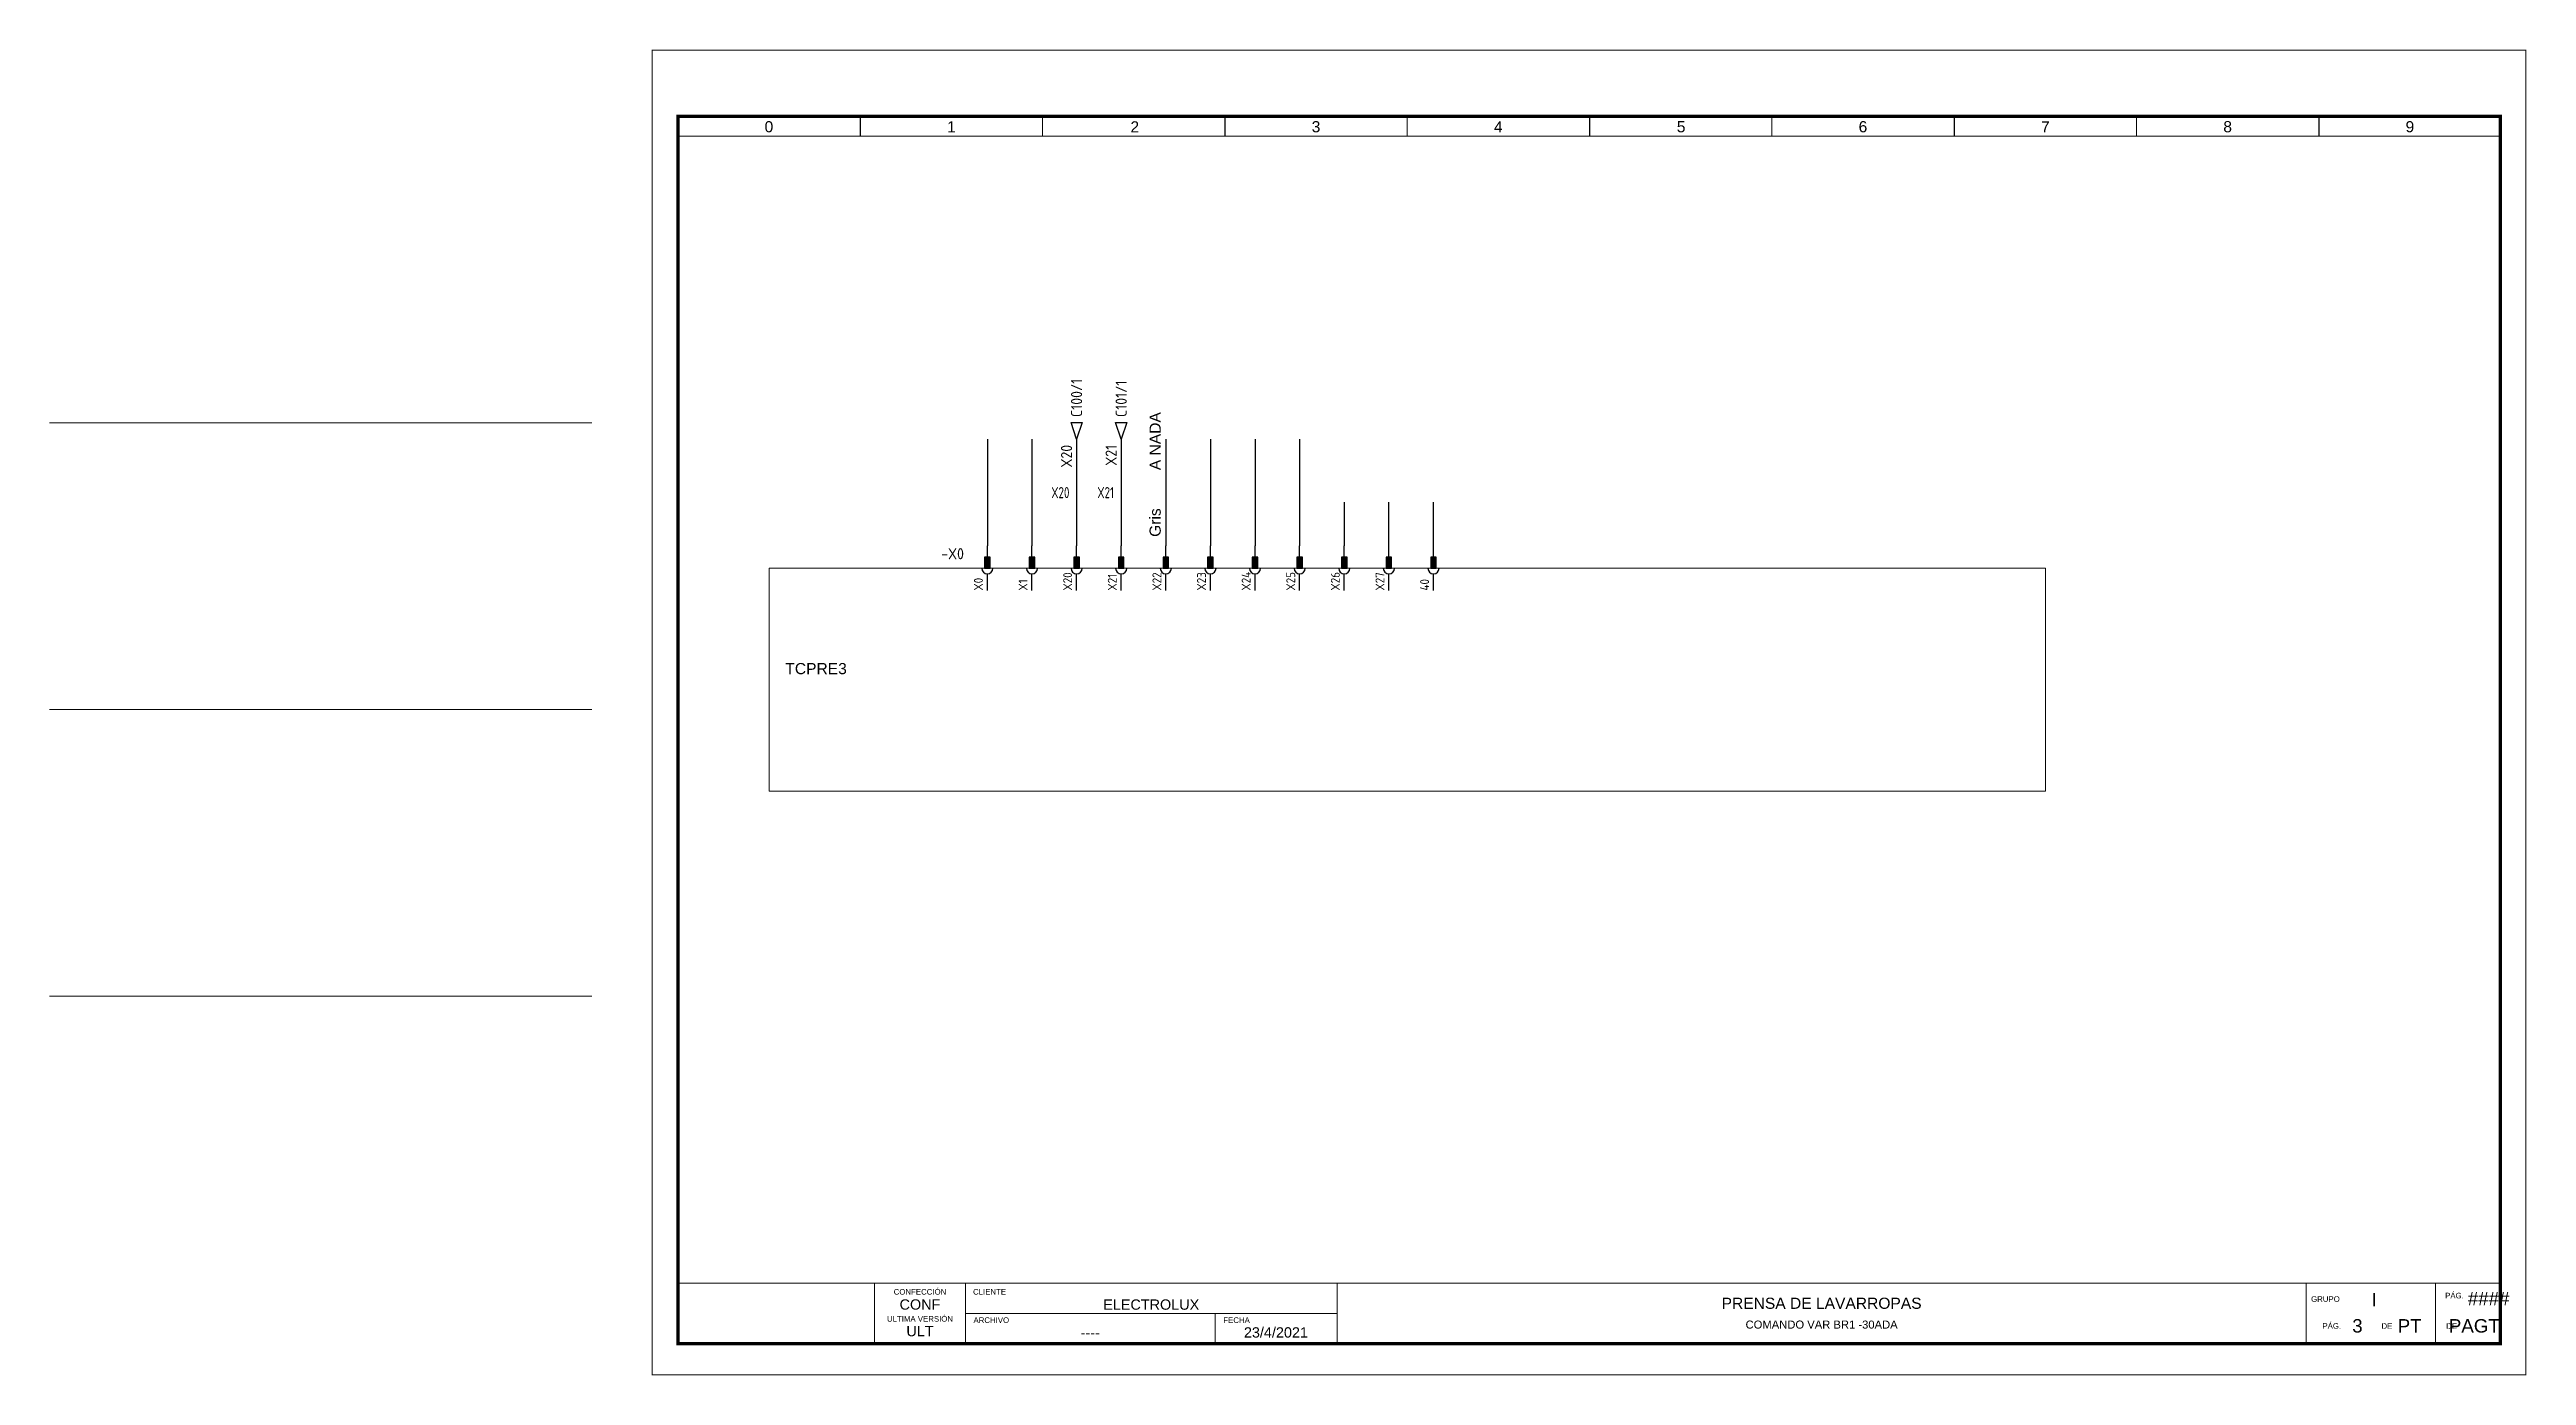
# Model space of a CAD drawing. Header units: millimetres. Extents: x -135 to 420, y 0 to 297.
import ezdxf
from ezdxf.enums import TextEntityAlignment as Align

# ---------------------------------------------------------------- set-up
doc = ezdxf.new("R2010")
doc.units = ezdxf.units.MM
for name, color, linetype in [('BLK_1', 7, 'Continuous'), ('SYMS', 7, 'Continuous'), ('TAGS', 150, 'Continuous'), ('TERMS', 123, 'Continuous'), ('WIRENO', 72, 'Continuous'), ('WIREREF_DEST', 52, 'Continuous'), ('XREF', 7, 'Continuous')]:
    doc.layers.add(name, color=color, linetype=linetype)
doc.layers.add('BLK_4', color=9, linetype='Continuous', lineweight=40)
doc.layers.add('eProC - L2', color=41, linetype='Continuous', lineweight=20)
doc.styles.get("Standard").update_dxf_attribs({"font": 'arial.ttf'})
doc.styles.add('WD_IEC', font='ISOCP2.shx', dxfattribs={"width": 0.9, "height": 4})
picture_1 = doc.add_image_def('image1.jpg', size_in_pixel=(564, 174))

# ---------------------------------------------------------------- blocks, each defined once
blk = doc.blocks.new('eproc_rotulo_010')
at = {"layer": 'eProC - L2', "color": 0, "lineweight": 5, "const_width": 0.233}
for points in [[(0.12, 297.12), (420.12, 297.12), (420.12, 0.12), (0.12, 0.12), (0.12, 297.12)], [(5.9, 20.72), (414.37, 20.7)], [(49.98, 7.12), (49.98, 20.72)], [(70.35, 7.12), (70.35, 20.72)], [(153.64, 7.04), (153.64, 20.64)], [(70.35, 13.92), (153.64, 13.92)], [(126.3, 7.12), (126.3, 13.92)]]:
    blk.add_lwpolyline(points, dxfattribs=at)
at = {"layer": 'eProC - L2', "color": 0}
blk.add_lwpolyline([(420.12, 0.12), (420.12, 297.12), (0.12, 297.12), (0.12, 0.12), (420.12, 0.12)], dxfattribs=at)
at = {"layer": 'eProC - L2', "color": 0, "lineweight": 40, "const_width": 0.75}
blk.add_lwpolyline([(5.92, 7.13), (414.37, 7.11), (414.4, 282.24), (5.95, 282.27)], close=True, dxfattribs=at)
at = {"layer": 'eProC - L2', "color": 0, "lineweight": 5, "const_width": 0.233}
for points in [[(46.8, 277.83), (5.9, 277.83), (5.9, 282.27), (46.8, 282.27)], [(87.64, 277.83), (46.75, 277.83), (46.75, 282.27), (87.64, 282.27)], [(128.54, 277.83), (87.64, 277.83), (87.64, 282.26), (128.54, 282.26)], [(169.38, 277.83), (128.49, 277.83), (128.49, 282.26), (169.38, 282.26)], [(210.28, 277.82), (169.38, 277.82), (169.38, 282.26), (210.28, 282.26)], [(251.12, 277.82), (210.23, 277.82), (210.23, 282.26), (251.12, 282.26)], [(292.02, 277.82), (251.12, 277.82), (251.12, 282.25), (292.02, 282.25)], [(332.86, 277.82), (291.97, 277.82), (291.97, 282.25), (332.86, 282.25)], [(373.76, 277.83), (332.86, 277.83), (332.86, 282.27), (373.76, 282.27)], [(414.6, 277.83), (373.71, 277.83), (373.71, 282.27), (414.6, 282.27)]]:
    blk.add_lwpolyline(points, close=True, dxfattribs=at)
at = {"layer": 'eProC - L2', "color": 0, "lineweight": 0, "const_width": 0.233}
for points in [[(370.87, 7.1), (370.87, 20.7)], [(399.87, 7.1), (399.87, 20.7)]]:
    blk.add_lwpolyline(points, dxfattribs=at)
at = {"layer": 'eProC - L2', "color": 0, "lineweight": 20, "char_height": 2.5, "attachment_point": 8}
for s, insert in [('{\\fArial|b0|i0|c0|p18;0}', (26.3, 278.65)), ('{\\fArial|b0|i0|c0|p18;1}', (67.19, 278.65)), ('{\\fArial|b0|i0|c0|p18;2}', (108.3, 278.65)), ('{\\fArial|b0|i0|c0|p18;3}', (148.93, 278.65)), ('{\\fArial|b0|i0|c0|p18;4}', (189.78, 278.65)), ('{\\fArial|b0|i0|c0|p18;5}', (230.77, 278.65)), ('{\\fArial|b0|i0|c0|p18;6}', (271.52, 278.65)), ('{\\fArial|b0|i0|c0|p18;7}', (312.41, 278.65)), ('{\\fArial|b0|i0|c0|p18;8}', (353.26, 278.65)), ('{\\fArial|b0|i0|c0|p18;9}', (394.11, 278.65))]:
    blk.add_mtext(s, dxfattribs=dict(at, insert=insert))
at = {"layer": 'eProC - L2', "color": 0, "char_height": 1.2552}
for s, insert, attachment_point in [('{\\fArial|b0|i0|c0|p18;CONFECCIÓN }', (60.16, 18.11), 8), ('{\\fArial|b0|i0|c0|p18;CLIENTE}', (72.05, 18.11), 7), ('{\\fArial|b0|i0|c0|p18;GRUPO}', (371.96, 16.49), 7), ('{\\fArial|b0|i0|c0|p18;PÁG.}', (402.01, 17.26), 7), ('{\\fArial|b0|i0|c0|p18;ULTIMA VERSIÓN}', (60.16, 12.05), 8), ('{\\fArial|b0|i0|c0|p18;ARCHIVO}', (72.15, 11.76), 7), ('{\\fArial|b0|i0|c0|p18;FECHA}', (128.15, 11.76), 7), ('{\\fArial|b0|i0|c0|p18;PÁG.}', (374.51, 10.46), 7), ('{\\fArial|b0|i0|c0|p18;DE}', (387.74, 10.46), 7), ('{\\fArial|b0|i0|c0|p18;DE}', (402.24, 10.46), 7)]:
    blk.add_mtext(s, dxfattribs=dict(at, insert=insert, attachment_point=attachment_point))
at = {"layer": 'eProC - L2', "color": 0}
for tag, height, p in [('CONF', 2.31, (60.16, 14.76)), ('CLIENTE', 2.31, (111.99, 14.74)), ('DESC_1', 2.5, (262.25, 14.94)), ('DESC__2', 1.8, (262.25, 10.51)), ('ULT', 2.31, (60.16, 8.79)), ('ARCH', 2.31, (98.32, 8.46)), ('FECHA', 2.31, (139.94, 8.5))]:
    blk.add_attdef(tag, text='', height=height, dxfattribs=at).set_placement(p, align=Align.CENTER)
for tag, p in [('GR', (386.11, 17)), ('PGRAL', (411.76, 17.25)), ('PG', (382.35, 11.13)), ('PT', (394.05, 11.13)), ('PAGT', (408.55, 11.13))]:
    blk.add_attdef(tag, text='', height=3, dxfattribs=at).set_placement(p, align=Align.MIDDLE_CENTER)
at = {"layer": 'eProC - L2', "color": 0, "flags": 9}
blk.add_attdef('WD_TB', (0.12, 0.12), '', height=2.5, dxfattribs=at)
at = {"layer": 'eProC - L2', "color": 0}
image = blk.add_image(picture_1, insert=(5.9, 7.12), size_in_units=(44.08, 13.6), dxfattribs=at)
image.dxf.flags = 7
blk = doc.blocks.new('VC01PJ')
for p, q in [((0, 2.5), (0, 5)), ((0, -5), (0, -1.25))]:
    blk.add_line(p, q)
blk.add_lwpolyline([(-0.63, 0), (0.62, 0), (0.62, 2.5), (-0.63, 2.5)], close=True)
blk.add_arc((0, 0), 1.25, 180, 0)
blk.add_solid([(-0.63, 2.5), (-0.63, 0), (0.62, 2.5), (0.62, 0)])
at = {"style": 'WD_IEC'}
for tag, p in [('INST', (-5.25, 8)), ('LOC', (-5.25, 5)), ('TAG1', (-5.25, 2)), ('DESC1', (-5.25, -5.6)), ('DESC3', (-5.25, -11.6)), ('DESC2', (-5.25, -8.6))]:
    blk.add_attdef(tag, text='', height=2.5, dxfattribs=at).set_placement(p, align=Align.RIGHT)
blk.add_attdef('TERM02', text='', height=2, rotation=90, dxfattribs=at).set_placement((-1, 5), align=Align.RIGHT)
blk.add_attdef('TERM01', (-1, -5), '', height=2, rotation=90, dxfattribs=at)
at = {"style": 'WD_IEC', "flags": 1}
for tag, p, height in [('X4LINK', (-1.25, 1.25), 0.32), ('X2TERM02', (0, 5), 0.32), ('X2TERMDESC02', (0, 4.48), 0.32), ('X1LINK', (1.25, 1.25), 0.32), ('MFG', (2.75, 4), 1.5), ('CAT', (2.75, 1.5), 1.5), ('X8TERM01', (0, -5), 0.32), ('X8TERMDESC01', (0, -5.52), 0.32), ('ASSYCODE', (2.75, -2.75), 1), ('FAMILY', (2.75, -4.25), 1), ('CATDESC', (2.75, -5.75), 1)]:
    blk.add_attdef(tag, p, '', height=height, dxfattribs=at)
blk = doc.blocks.new('VC02PJ')
for p, q in [((0, 2.5), (0, 5)), ((0, -5), (0, -1.25))]:
    blk.add_line(p, q)
blk.add_lwpolyline([(-0.63, 0), (0.62, 0), (0.62, 2.5), (-0.63, 2.5)], close=True)
blk.add_arc((0, 0), 1.25, 180, 0)
blk.add_solid([(-0.63, 2.5), (-0.63, 0), (0.62, 2.5), (0.62, 0)])
at = {"style": 'WD_IEC'}
for tag, p in [('INST', (-5.25, 8)), ('LOC', (-5.25, 5)), ('TAG2', (-5.25, 2)), ('DESC1', (-5.25, -5.6)), ('DESC3', (-5.25, -11.6)), ('DESC2', (-5.25, -8.6))]:
    blk.add_attdef(tag, text='', height=2.5, dxfattribs=at).set_placement(p, align=Align.RIGHT)
blk.add_attdef('TERM02', text='', height=2, rotation=90, dxfattribs=at).set_placement((-1, 5), align=Align.RIGHT)
blk.add_attdef('TERM01', (-1, -5), '', height=2, rotation=90, dxfattribs=at)
at = {"style": 'WD_IEC', "flags": 1}
for tag, p, height in [('X4LINK', (-1.25, 1.25), 0.32), ('X2TERM02', (0, 5), 0.32), ('X2TERMDESC02', (0, 4.48), 0.32), ('X1LINK', (1.25, 1.25), 0.32), ('X8TERM01', (0, -5), 0.32), ('X8TERMDESC01', (0, -5.52), 0.32), ('FAMILY', (2.75, -4.25), 1)]:
    blk.add_attdef(tag, p, '', height=height, dxfattribs=at)
blk = doc.blocks.new('HA1D2')
blk.add_lwpolyline([(0, 0), (-1.25, 3.75), (1.25, 3.75)], close=True)
at = {"style": 'WD_IEC'}
blk.add_attdef('XREF', text='', height=2.5, rotation=90, dxfattribs=at).set_placement((0, 5), align=Align.MIDDLE_LEFT)
at = {"style": 'WD_IEC', "flags": 1}
blk.add_attdef('SIGCODE', text='', height=1, dxfattribs=at).set_placement((-2.5, 1.8), align=Align.RIGHT)
blk.add_attdef('X8TERM01', (0, 0), '', height=0.32, dxfattribs=at)
at = {"style": 'WD_IEC', "flags": 8}
blk.add_attdef('WIRENO', text='', height=2.5, rotation=90, dxfattribs=at).set_placement((-1, -1.25), align=Align.RIGHT)
at = {"style": 'WD_IEC'}
blk.add_attdef('DESC1', text='', height=2.5, rotation=90, dxfattribs=at).set_placement((1, -1.25), align=Align.TOP_RIGHT)
blk = doc.blocks.new('WD_WNV')
at = {"linetype": 'Continuous', "style": 'WD_IEC', "width": 0.8}
blk.add_attdef('WIRENO', text='', height=2.5, dxfattribs=at).set_placement((-1.6, 0), align=Align.MIDDLE_RIGHT)
at = {"style": 'WD_IEC', "flags": 1}
for tag, p in [('W08USER', (-1, 0.375)), ('W04USER', (-1, 0.875)), ('W05USER', (-1, 0.75)), ('W09USER', (-1, 0.25)), ('W03USER', (-1, 1)), ('W06USER', (-1, 0.625)), ('W07USER', (-1, 0.5)), ('W02USER', (-1, 1.125)), ('W01USER', (-1, 1.25)), ('W10USER', (-1, 0.125))]:
    blk.add_attdef(tag, text='', height=0.08, dxfattribs=at).set_placement(p, align=Align.CENTER)

msp = doc.modelspace()

# ---------------------------------------------------------------- linework, layer by layer
at = {"layer": 'BLK_1'}
for p, q in [((75.14, 209.75), (75.14, 185.84)), ((85.14, 209.75), (85.14, 185.84)), ((95.14, 209.75), (95.14, 185.84)), ((105.14, 209.75), (105.14, 185.84)), ((115.14, 209.75), (115.14, 185.84)), ((125.14, 209.75), (125.14, 185.84)), ((135.14, 209.75), (135.14, 185.84)), ((145.14, 209.75), (145.14, 185.84)), ((155.14, 195.67), (155.14, 185.84)), ((165.14, 185.84), (165.14, 195.67)), ((175.14, 185.84), (175.14, 195.67))]:
    msp.add_line(p, q, dxfattribs=at)
at = {"layer": 'eProC - L2'}
for p, q in [((-13.53, 213.44), (-135.06, 213.44)), ((-13.54, 149.16), (-135.06, 149.16)), ((-13.54, 84.88), (-135.06, 84.88))]:
    msp.add_line(p, q, dxfattribs=at)
msp.add_lwpolyline([(26.23, 180.84), (26.23, 130.84), (312.3, 130.84), (312.3, 180.84), (26.23, 180.84)], dxfattribs=at)

# ---------------------------------------------------------------- block references
msp.add_blockref('eproc_rotulo_010', (-0.12, -0.12), dxfattribs=at).add_auto_attribs({'PAGT': 'PAGT', 'PGRAL': '####', 'PT': 'PT', 'CONF': 'CONF', 'ULT': 'ULT', 'ARCH': '----', 'GR': 'I', 'PG': '3', 'DESC_1': 'PRENSA DE LAVARROPAS', 'DESC__2': 'COMANDO VAR BR1 -30ADA', 'FECHA': '23/4/2021', 'CLIENTE': 'ELECTROLUX'})
at = {"layer": 'SYMS'}
ref = msp.add_blockref('HA1D2', (95.14, 209.75), dxfattribs=at)
ref.add_attrib('XREF', 'C100/1', dxfattribs={"layer": 'XREF', "height": 2.5, "rotation": 90, "style": 'WD_IEC'}).set_placement((95.14, 214.75), align=Align.MIDDLE_LEFT)
ref.add_attrib('WIRENO', 'X20', dxfattribs={"layer": 'WIREREF_DEST', "height": 2.5, "rotation": 90, "style": 'WD_IEC', "flags": 8}).set_placement((94.14, 208.5), align=Align.RIGHT)
ref = msp.add_blockref('HA1D2', (105.14, 209.75), dxfattribs=at)
ref.add_attrib('XREF', 'C101/1', dxfattribs={"layer": 'XREF', "height": 2.5, "rotation": 90, "style": 'WD_IEC'}).set_placement((105.14, 214.75), align=Align.MIDDLE_LEFT)
ref.add_attrib('WIRENO', 'X21', dxfattribs={"layer": 'WIREREF_DEST', "height": 2.5, "rotation": 90, "style": 'WD_IEC', "flags": 8}).set_placement((104.14, 208.5), align=Align.RIGHT)
ref = msp.add_blockref('VC01PJ', (75.14, 180.84), dxfattribs=at)
ref.add_attrib('TERM01', 'X0', (74.14, 175.84), dxfattribs={"layer": 'TERMS', "height": 2, "rotation": 90, "style": 'WD_IEC'})
ref.add_attrib('TAG1', '-X0', dxfattribs={"layer": 'TAGS', "height": 2.5, "style": 'WD_IEC'}).set_placement((69.89, 182.84), align=Align.RIGHT)
ref = msp.add_blockref('VC02PJ', (85.14, 180.84), dxfattribs=at)
ref.add_attrib('TERM01', 'X1', (84.14, 175.84), dxfattribs={"layer": 'TERMS', "height": 2, "rotation": 90, "style": 'WD_IEC'})
ref = msp.add_blockref('VC02PJ', (95.14, 180.84), dxfattribs=at)
ref.add_attrib('TERM01', 'X20', (94.14, 175.84), dxfattribs={"layer": 'TERMS', "height": 2, "rotation": 90, "style": 'WD_IEC'})
ref = msp.add_blockref('VC02PJ', (105.14, 180.84), dxfattribs=at)
ref.add_attrib('TERM01', 'X21', (104.14, 175.84), dxfattribs={"layer": 'TERMS', "height": 2, "rotation": 90, "style": 'WD_IEC'})
ref = msp.add_blockref('VC02PJ', (115.14, 180.84), dxfattribs=at)
ref.add_attrib('TERM01', 'X22', (114.14, 175.84), dxfattribs={"layer": 'TERMS', "height": 2, "rotation": 90, "style": 'WD_IEC'})
ref = msp.add_blockref('VC02PJ', (125.14, 180.84), dxfattribs=at)
ref.add_attrib('TERM01', 'X23', (124.14, 175.84), dxfattribs={"layer": 'TERMS', "height": 2, "rotation": 90, "style": 'WD_IEC'})
ref = msp.add_blockref('VC02PJ', (135.14, 180.84), dxfattribs=at)
ref.add_attrib('TERM01', 'X24', (134.14, 175.84), dxfattribs={"layer": 'TERMS', "height": 2, "rotation": 90, "style": 'WD_IEC'})
ref = msp.add_blockref('VC02PJ', (145.14, 180.84), dxfattribs=at)
ref.add_attrib('TERM01', 'X25', (144.14, 175.84), dxfattribs={"layer": 'TERMS', "height": 2, "rotation": 90, "style": 'WD_IEC'})
ref = msp.add_blockref('VC01PJ', (155.14, 180.84), dxfattribs=at)
ref.add_attrib('TERM01', 'X26', (154.14, 175.84), dxfattribs={"layer": 'TERMS', "height": 2, "rotation": 90, "style": 'WD_IEC'})
ref = msp.add_blockref('VC01PJ', (165.14, 180.84), dxfattribs=at)
ref.add_attrib('TERM01', 'X27', (164.14, 175.84), dxfattribs={"layer": 'TERMS', "height": 2, "rotation": 90, "style": 'WD_IEC'})
ref = msp.add_blockref('VC01PJ', (175.14, 180.84), dxfattribs=at)
ref.add_attrib('TERM01', '40', (174.14, 175.84), dxfattribs={"layer": 'TERMS', "height": 2, "rotation": 90, "style": 'WD_IEC'})
at = {"layer": 'WIRENO'}
ref = msp.add_blockref('WD_WNV', (95.14, 197.79), dxfattribs=at)
ref.add_attrib('WIRENO', 'X20', dxfattribs={"linetype": 'Continuous', "height": 2.5, "style": 'WD_IEC', "width": 0.8}).set_placement((93.54, 197.79), align=Align.MIDDLE_RIGHT)
ref = msp.add_blockref('WD_WNV', (105.14, 197.79), dxfattribs=at)
ref.add_attrib('WIRENO', 'X21', dxfattribs={"linetype": 'Continuous', "height": 2.5, "style": 'WD_IEC', "width": 0.8}).set_placement((103.54, 197.79), align=Align.MIDDLE_RIGHT)

# ---------------------------------------------------------------- texts
at = {"layer": 'BLK_4', "char_height": 2.5, "attachment_point": 1, "rotation": 90}
for s, width, insert in [('A NADA', 28.8238, (111.5, 202.82)), ('Gris', 10.7803, (111.5, 187.87))]:
    msp.add_mtext_dynamic_manual_height_columns(s, width=width, gutter_width=12.5, heights=[0], dxfattribs=dict(at, insert=insert))
at = {"layer": 'BLK_4', "insert": (29.86, 159.59), "char_height": 2.5, "attachment_point": 1}
msp.add_mtext_dynamic_manual_height_columns('TCPRE3', width=79.7055, gutter_width=12.5, heights=[0], dxfattribs=at)

doc.saveas('drawing.dxf')
